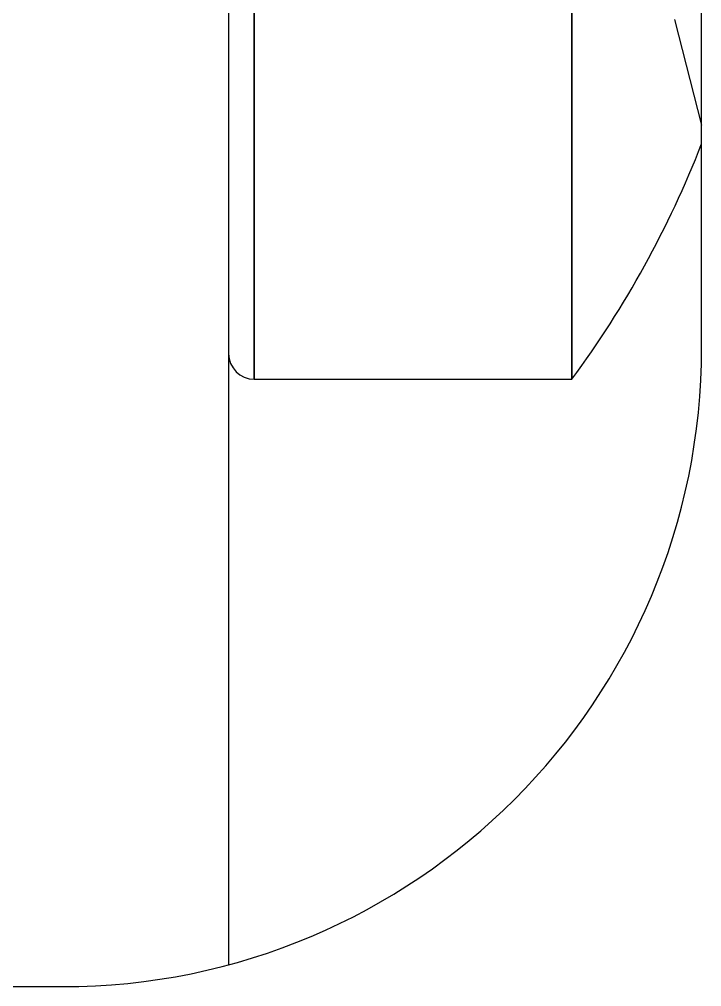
# Model space of a CAD drawing. Header units: millimetres. Extents: x 256 to 2599, y 626 to 1192.
# Drawn here: x 2044.064 to 2044.539, y 662.732 to 663.405 of the extents above; entities that cross this region are included whole.
import ezdxf

# ---------------------------------------------------------------- set-up
doc = ezdxf.new("R2010")
doc.units = ezdxf.units.MM
doc.layers.add('MAIN-1', color=7, linetype='Continuous')
doc.layers.add('MAIN-2', color=7, linetype='Continuous')

msp = doc.modelspace()

# ---------------------------------------------------------------- linework, layer by layer
at = {"layer": 'MAIN-1'}
for p, q in [((2044.53884, 663.17683), (2044.53884, 668.15498)), ((2043.78323, 662.73236), (2044.09436, 662.73236))]:
    msp.add_line(p, q, dxfattribs=at)
msp.add_arc((2044.09436, 663.17683), 0.44448, 270, 359.99998, dxfattribs=at)
at = {"layer": 'MAIN-2'}
for p, q in [((2044.20992, 663.57686), (2044.20992, 662.74764)), ((2044.2277, 663.57686), (2044.2277, 663.15461)), ((2044.2277, 663.15461), (2044.2277, 663.57686)), ((2044.2277, 663.57686), (2044.2277, 663.15461)), ((2044.2277, 663.15461), (2044.2277, 663.57686)), ((2044.44856, 663.15461), (2044.44856, 663.57686)), ((2044.44856, 663.57686), (2044.44856, 663.15461)), ((2044.44856, 663.15461), (2044.44856, 663.57686)), ((2044.44856, 663.57686), (2044.44856, 663.15461)), ((2044.5199, 663.40481), (2044.53884, 663.33115)), ((2044.5199, 663.40481), (2044.53884, 663.33115)), ((2044.53884, 663.17683), (2044.53884, 663.17683)), ((2044.53884, 663.17683), (2044.53884, 663.17683)), ((2044.53884, 663.17683), (2044.53884, 663.17683)), ((2044.2277, 663.15461), (2044.44856, 663.15461)), ((2044.2277, 663.15461), (2044.44856, 663.15461)), ((2044.20992, 662.74764), (2044.20992, 662.74764)), ((2044.20992, 662.74764), (2044.20992, 662.74764)), ((2044.09436, 662.73236), (2044.09436, 662.73236))]:
    msp.add_line(p, q, dxfattribs=at)
for centre, radius, start, end in [((2043.87632, 663.57686), 0.71116, 323.57642, 338.68458), ((2044.2277, 663.17239), 0.01778, 180.00002, 270), ((2044.2277, 663.17239), 0.01778, 180.00002, 270)]:
    msp.add_arc(centre, radius, start, end, dxfattribs=at)

doc.saveas('drawing.dxf')
